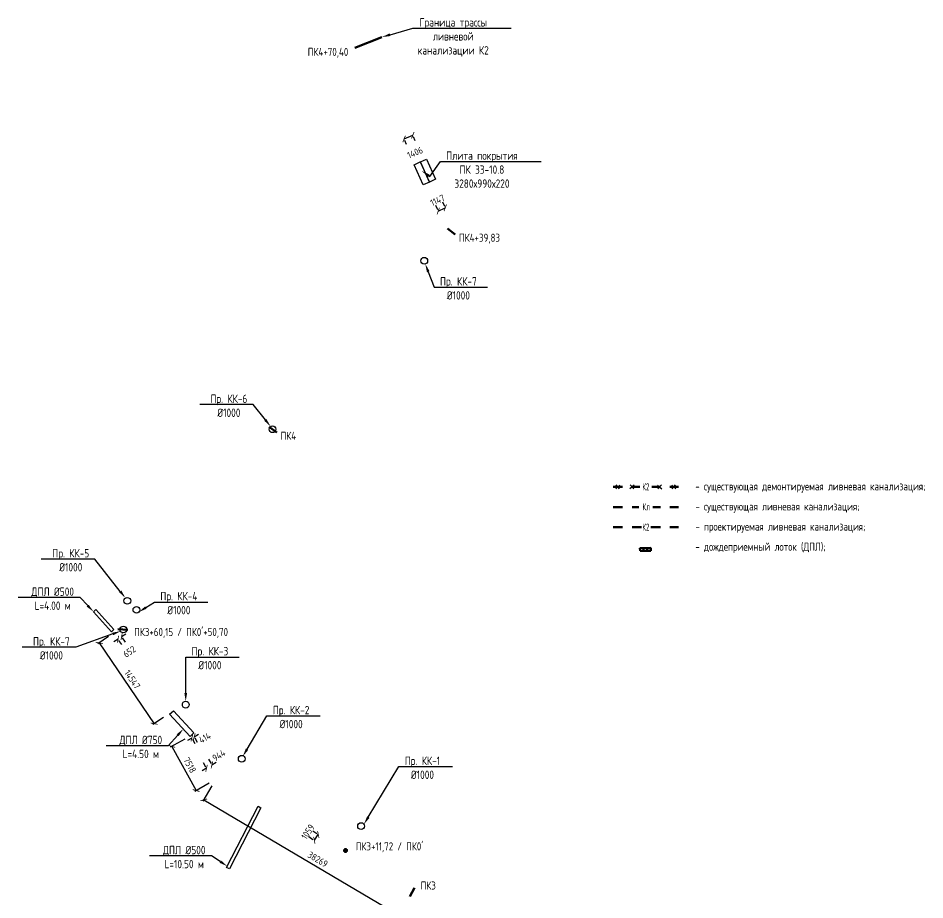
# Model space of a CAD drawing. Header units: millimetres. Extents: x 0 to 24353794, y -11289 to 22795266.
# Drawn here: x 24218798 to 24353794, y 22663999 to 22795266 of the extents above; entities that cross this region are included whole.
import ezdxf
from ezdxf import colors
from ezdxf.entities.mleader import LeaderData, LeaderLine
from ezdxf.math import Vec2, Vec3

# ---------------------------------------------------------------- set-up
doc = ezdxf.new("R2010")
doc.units = ezdxf.units.MM
doc.set_wipeout_variables(frame=1)
doc.linetypes.add('Штриховая', pattern=[2822.222233, 1411.111116, -1411.111116])
for name, color, linetype, lineweight in [('Text blocks_Ном._пера__28', 7, 'Continuous', 13), ('ВК_Текст', 7, 'Continuous', 25), ('Колодца К2', 30, 'Continuous', 30), ('Лотки К2', 30, 'Continuous', 30), ('Пикеты', 1, 'Continuous', 60), ('Плита перекрытия', 7, 'Continuous', 30), ('Труба К2', 7, 'Continuous', 60)]:
    doc.layers.add(name, color=color, linetype=linetype, lineweight=lineweight)
doc.layers.add('Выноски', color=7, linetype='Continuous')
doc.styles.add('GOST 2.304', font='GOST_type.ttf')
doc.styles.add('GOST_100', font='cs_gost2304.shx', dxfattribs={"width": 0.7, "height": 300})
doc.styles.get("Standard").update_dxf_attribs({"font": 'arial.ttf'})
doc.dimstyles.new('STANDARD$0', dxfattribs={"dimscale": 100, "dimtxt": 2.5, "dimasz": 1, "dimexe": 0.5, "dimexo": 2, "dimgap": 1, "dimtad": 1, "dimdec": 0, "dimzin": 0, "dimdsep": 46, "dimtxsty": 'Standard', "dimblk1": 'OBLIQUE', "dimblk2": 'OBLIQUE', "dimsah": 1, "dimcen": 2, "dimadec": 0, "dimazin": 0, "dimtfac": 1, "dimtdec": 4, "dimtofl": 0, "dimtmove": 2, "dimatfit": 3, "dimldrblk": 'OBLIQUE', "dimfxl": 1, "dimtolj": 1, "dimtzin": 0, "dimarcsym": 0})

# ---------------------------------------------------------------- blocks, each defined once
blk = doc.blocks.new('*U4')
at = {"color": 255}
blk.add_wipeout([(-200, 125), (200, 125), (200, -125), (-200, -125)], dxfattribs=at)
at = {"layer": 'ВК_Текст', "insert": (0, 0), "char_height": 250, "attachment_point": 5, "style": 'GOST_100'}
blk.add_mtext('К2', dxfattribs=at)
blk = doc.blocks.new('_ArchTick')
at = {"color": 0, "linetype": 'ByBlock', "const_width": 0.15}
blk.add_lwpolyline([(-0.5, -0.5), (0.5, 0.5)], dxfattribs=at)
blk = doc.blocks.new('*D10')
at = {"color": 0, "lineweight": -2, "transparency": 16777216}
for p, q in [((24276263, 22777277), (24277556, 22777829)), ((24276619, 22776445), (24276361, 22777047)), ((24277912, 22776997), (24277655, 22777600))]:
    blk.add_line(p, q, dxfattribs=at)
at = {"color": 0, "lineweight": -2, "transparency": 16777216, "xscale": 750.0000000000001, "yscale": 750.0000000000001, "zscale": 750.0000000000001}
for p, rotation in [((24277556, 22777829), 23.11587157500197), ((24276263, 22777277), 203.115871575002)]:
    blk.add_blockref('_ArchTick', p, dxfattribs=dict(at, rotation=rotation))
at = {"color": 0, "transparency": 16777216, "insert": (24277892, 22775252), "char_height": 1000, "attachment_point": 5, "rotation": 23.11587, "style": 'GOST 2.304'}
blk.add_mtext('\\A1;1406', dxfattribs=at)
blk = doc.blocks.new('_Oblique')
at = {"color": 0, "linetype": 'ByBlock', "lineweight": -2}
blk.add_line((-0.5, -0.5), (0.5, 0.5), dxfattribs=at)
blk = doc.blocks.new('*D11')
at = {"color": 0, "lineweight": -2, "transparency": 16777216}
for p, q in [((24280942, 22767418), (24281242, 22766770)), ((24281983, 22767899), (24282283, 22767252)), ((24281347, 22766543), (24282388, 22767025))]:
    blk.add_line(p, q, dxfattribs=at)
at = {"color": 0, "lineweight": -2, "transparency": 16777216, "xscale": 750.0000000000001, "yscale": 750.0000000000001, "zscale": 750.0000000000001}
for p, rotation in [((24282388, 22767025), 24.83359828694749), ((24281347, 22766543), 204.8335982869475)]:
    blk.add_blockref('_ArchTick', p, dxfattribs=dict(at, rotation=rotation))
at = {"color": 0, "transparency": 16777216, "insert": (24281237, 22768146), "char_height": 1000, "attachment_point": 5, "rotation": 24.8336, "style": 'GOST 2.304'}
blk.add_mtext('\\A1;1147', dxfattribs=at)
blk = doc.blocks.new('*D12')
at = {"color": 0, "lineweight": -2, "transparency": 16777216}
for p, q in [((24233669, 22702819), (24233053, 22702391)), ((24234233, 22702007), (24233811, 22702614)), ((24234204, 22703191), (24234820, 22703618)), ((24234768, 22702378), (24234347, 22702985))]:
    blk.add_line(p, q, dxfattribs=at)
at = {"color": 0, "lineweight": -2, "transparency": 16777216, "xscale": 750.0000000000001, "yscale": 750.0000000000001, "zscale": 750.0000000000001}
for p, rotation in [((24234204, 22703191), 214.7716012170438), ((24233669, 22702819), 34.7716012170438)]:
    blk.add_blockref('_ArchTick', p, dxfattribs=dict(at, rotation=rotation))
at = {"color": 0, "transparency": 16777216, "insert": (24235363, 22700950), "char_height": 1000, "attachment_point": 5, "rotation": 34.7716, "style": 'GOST 2.304'}
blk.add_mtext('\\A1;652', dxfattribs=at)
blk = doc.blocks.new('*D13')
at = {"color": 0, "lineweight": -2, "transparency": 16777216}
for p, q in [((24244661, 22688090), (24244008, 22687722)), ((24245143, 22687232), (24244784, 22687872)), ((24245022, 22688293), (24245675, 22688660)), ((24245504, 22687435), (24245144, 22688075))]:
    blk.add_line(p, q, dxfattribs=at)
at = {"color": 0, "lineweight": -2, "transparency": 16777216, "xscale": 750.0000000000001, "yscale": 750.0000000000001, "zscale": 750.0000000000001}
for p, rotation in [((24245022, 22688293), 209.3624106463703), ((24244661, 22688090), 29.36241064637022)]:
    blk.add_blockref('_ArchTick', p, dxfattribs=dict(at, rotation=rotation))
at = {"color": 0, "transparency": 16777216, "insert": (24246594, 22688120), "char_height": 1000, "attachment_point": 5, "rotation": 29.36241, "style": 'GOST 2.304'}
blk.add_mtext('\\A1;414', dxfattribs=at)
blk = doc.blocks.new('*D14')
at = {"color": 0, "lineweight": -2, "transparency": 16777216}
for p, q in [((24247123, 22684926), (24247514, 22684302)), ((24246847, 22683589), (24246211, 22683191)), ((24246323, 22684425), (24246714, 22683801)), ((24247647, 22684090), (24248282, 22684488))]:
    blk.add_line(p, q, dxfattribs=at)
at = {"color": 0, "lineweight": -2, "transparency": 16777216, "xscale": 750.0000000000001, "yscale": 750.0000000000001, "zscale": 750.0000000000001}
for p, rotation in [((24246847, 22683589), 32.06212730894032), ((24247647, 22684090), 212.0621273089403)]:
    blk.add_blockref('_ArchTick', p, dxfattribs=dict(at, rotation=rotation))
at = {"color": 0, "transparency": 16777216, "insert": (24248683, 22685510), "char_height": 1000, "attachment_point": 5, "rotation": 32.06213, "style": 'GOST 2.304'}
blk.add_mtext('\\A1;944', dxfattribs=at)
blk = doc.blocks.new('*D15')
at = {"color": 0, "lineweight": -2, "transparency": 16777216}
for p, q in [((24262653, 22674292), (24263271, 22673884)), ((24262070, 22673408), (24262688, 22673000)), ((24262897, 22672863), (24263480, 22673746))]:
    blk.add_line(p, q, dxfattribs=at)
at = {"color": 0, "lineweight": -2, "transparency": 16777216, "xscale": 750.0000000000001, "yscale": 750.0000000000001, "zscale": 750.0000000000001}
for p, rotation in [((24263480, 22673746), 56.58632838867814), ((24262897, 22672863), 236.5863283886781)]:
    blk.add_blockref('_ArchTick', p, dxfattribs=dict(at, rotation=rotation))
at = {"color": 0, "transparency": 16777216, "insert": (24261935, 22674131), "char_height": 1000, "attachment_point": 5, "rotation": 56.58633, "style": 'GOST 2.304'}
blk.add_mtext('\\A1;1059', dxfattribs=at)
blk = doc.blocks.new('hfdsaf')
at = {"color": 255}
blk.add_wipeout([(-1038, 533), (1038, 533), (1038, -533), (-1038, -533)], dxfattribs=at)
at = {"layer": 'ВК_Текст', "insert": (51, 25), "char_height": 1066.7, "attachment_point": 5, "rotation": 359.99126, "style": 'GOST_100'}
blk.add_mtext('Кл', dxfattribs=at)
blk = doc.blocks.new('*D45')
at = {"color": 0, "lineweight": -2, "transparency": 16777216}
for p, q in [((24232259, 22703192), (24230670, 22702110)), ((24230877, 22702251), (24239065, 22690227)), ((24240447, 22691168), (24238858, 22690086))]:
    blk.add_line(p, q, dxfattribs=at)
at = {"color": 0, "lineweight": -2, "transparency": 16777216, "xscale": 750, "yscale": 750, "zscale": 750}
for p, rotation in [((24230877, 22702251), 124.2553872978519), ((24239065, 22690227), 304.2553872978519)]:
    blk.add_blockref('_ArchTick', p, dxfattribs=dict(at, rotation=rotation))
at = {"color": 0, "transparency": 16777216, "insert": (24235798, 22696802), "char_height": 1000, "attachment_point": 5, "rotation": 304.25539, "style": 'GOST 2.304'}
blk.add_mtext('\\A1;14547', dxfattribs=at)
blk = doc.blocks.new('*D46')
at = {"color": 0, "lineweight": -2, "transparency": 16777216}
for p, q in [((24243623, 22687938), (24241443, 22686733)), ((24241662, 22686854), (24245300, 22680274)), ((24247261, 22681358), (24245081, 22680153))]:
    blk.add_line(p, q, dxfattribs=at)
at = {"color": 0, "lineweight": -2, "transparency": 16777216, "xscale": 750, "yscale": 750, "zscale": 750}
for p, rotation in [((24241662, 22686854), 118.935802064391), ((24245300, 22680274), 298.935802064391)]:
    blk.add_blockref('_ArchTick', p, dxfattribs=dict(at, rotation=rotation))
at = {"color": 0, "transparency": 16777216, "insert": (24244356, 22684048), "char_height": 1000, "attachment_point": 5, "rotation": 298.9358, "style": 'GOST 2.304'}
blk.add_mtext('\\A1;7518', dxfattribs=at)
blk = doc.blocks.new('*D47')
at = {"color": 0, "lineweight": -2, "transparency": 16777216}
for p, q in [((24247650, 22680969), (24246297, 22678673)), ((24246424, 22678889), (24279388, 22659451)), ((24280615, 22661532), (24279261, 22659236))]:
    blk.add_line(p, q, dxfattribs=at)
at = {"color": 0, "lineweight": -2, "transparency": 16777216, "xscale": 750, "yscale": 750, "zscale": 750}
for p, rotation in [((24246424, 22678889), 149.4747441770796), ((24279388, 22659451), 329.4747441770796)]:
    blk.add_blockref('_ArchTick', p, dxfattribs=dict(at, rotation=rotation))
at = {"color": 0, "transparency": 16777216, "insert": (24263414, 22670032), "char_height": 1000, "attachment_point": 5, "rotation": 329.47474, "style": 'GOST 2.304'}
blk.add_mtext('\\A1;38269', dxfattribs=at)

msp = doc.modelspace()

# ---------------------------------------------------------------- hatches: boundary and pattern name
at = {"layer": 'Пикеты'}
h = msp.add_hatch(dxfattribs=at)
h.set_pattern_fill('ANGLE', color=256)
h.set_pattern_definition([(0, (-7047.888, -3791.1246), (0, 6.985), [5.08, -1.905]), (90, (-7047.888, -3791.1246), (-6.985, 4e-16), [5.08, -1.905])])
h.paths.add_polyline_path([(24267349.2, 22671353.2, 1), (24267754, 22671353.2, 1)])

# ---------------------------------------------------------------- linework, layer by layer
for p, q in [((24308389.6, 22725745.7, 72632), (24307774.2, 22725211.7, -72639.2)), ((24308348.9, 22725171, 72632), (24307814.9, 22725786.4, -72639.2)), ((24310498.7, 22725745.7, 72643.8), (24309883.3, 22725211.7, -72627.3)), ((24310458, 22725171, 72643.8), (24309924, 22725786.4, -72627.3)), ((24314002.9, 22725745.7, 72643.8), (24314618.3, 22725211.7, -72627.3)), ((24314043.6, 22725171, 72643.8), (24314577.6, 22725786.4, -72627.3)), ((24316112, 22725745.7, 72632), (24316727.4, 22725211.7, -72639.2)), ((24316152.7, 22725171, 72632), (24316686.7, 22725786.4, -72639.2))]:
    msp.add_line(p, q)
at = {"layer": 'Колодца К2'}
for centre in [(24279267.9, 22759148.9), (24256663.9, 22734056.9), (24235054.9, 22708520.9), (24236401.9, 22707169.9), (24234464.9, 22704252.9), (24243745.9, 22693059.9, 107132), (24252083.9, 22685010.9), (24269848.9, 22674985.9)]:
    msp.add_circle(centre, 500, dxfattribs=at)
at = {"layer": 'Лотки К2', "lineweight": 50}
for p, q in [((24311375.9, 22716382.2, 195136.3), (24312991.7, 22716411, 116151.3)), ((24311375.9, 22716382.2, 195136.3), (24311383.6, 22715948.9, -26407.4)), ((24311383.6, 22715948.9, -26407.4), (24312999.4, 22715977.7, -105392.4)), ((24311914.5, 22716391.8, 168807.9), (24311922.2, 22715958.5, -52735.8)), ((24312453.1, 22716401.4, 142479.6), (24312460.8, 22715968.1, -79064.1)), ((24312991.7, 22716411, 116151.3), (24312999.4, 22715977.7, -105392.4))]:
    msp.add_line(p, q, dxfattribs=at)
at = {"layer": 'Лотки К2', "elevation": 106658}
msp.add_lwpolyline([(24230386.3, 22707229.3), (24233067.1, 22704260.5), (24232696, 22703925.4), (24230015.2, 22706894.2)], close=True, dxfattribs=at)
at = {"layer": 'Лотки К2'}
for points in [[(24241904.6, 22692153.2), (24244963.6, 22688852.7), (24244413.5, 22688342.9), (24241354.6, 22691643.3)], [(24254955, 22677705.6), (24250264.2, 22668607.7), (24249819.2, 22668835.8), (24254510.1, 22677933.6)]]:
    msp.add_lwpolyline(points, close=True, dxfattribs=at)
at = {"layer": 'Пикеты', "color": 240, "lineweight": 70, "true_color": 0xed1f24}
for p, q in [((24268912, 22790860.7), (24272965.6, 22792452.4)), ((24283866.6, 22763048.3), (24282711.7, 22763927.8)), ((24257309.2, 22733562.3), (24256154.4, 22734441.8)), ((24235110.7, 22704186.2), (24233662.5, 22704285.9)), ((24277818.1, 22665774.2), (24277122.6, 22664500))]:
    msp.add_line(p, q, dxfattribs=at)
at = {"layer": 'Пикеты'}
msp.add_circle((24267551.6, 22671353.2), 202.4, dxfattribs=at)
at = {"layer": 'Плита перекрытия'}
for points in [[(24278681.2, 22773852.1), (24279583.7, 22774258.9), (24280928.5, 22771272.5), (24280019, 22770864.9), (24278681.2, 22773852.1)], [(24277771.6, 22773444.4), (24278674.2, 22773851.2), (24280019, 22770864.9), (24279109.4, 22770457.2), (24277771.6, 22773444.4)]]:
    msp.add_lwpolyline(points, dxfattribs=at)
at = {"layer": 'Труба К2', "linetype": 'Штриховая'}
for p, q in [((24307370.1, 22725478.8), (24317131.6, 22725478.8)), ((24307370.1, 22722483.9), (24317131.6, 22722483.9))]:
    msp.add_line(p, q, dxfattribs=at)

# ---------------------------------------------------------------- block references
at = {"layer": 'ВК_Текст', "xscale": 4.266666666666672, "yscale": 4.266666666666672, "zscale": 4.266666666666672}
msp.add_blockref('*U4', (24312250.7, 22719489), dxfattribs=at)

# ---------------------------------------------------------------- texts
at = {"layer": 'Text blocks_Ном._пера__28', "style": 'GOST 2.304'}
for s, p in [('- существующая демонтируемая ливневая канализация;', (24319622.5, 22724961.2)), ('- существующая ливневая канализация;', (24319622.5, 22721966.3)), ('- проектируемая ливневая канализация;', (24319622.5, 22718971.4)), ('- дождеприемный лоток (ДПЛ);', (24319622.5, 22715976.6))]:
    msp.add_text(s, height=1200, dxfattribs=at).set_placement(p)
at = {"layer": 'Пикеты', "style": 'GOST 2.304'}
for s, p in [('ПК4+70,40', (24261912.8, 22789643.5)), ('ПК4+39,83', (24284426.4, 22761974.4, -123453)), ('ПК4', (24257869, 22732488.3, -123453)), ("ПК3+60,15 / ПК0'+50,70 ", (24236061.6, 22703280, -228747)), ("ПК3+11,72 / ПК0'", (24269061.7, 22671362.8, -228747)), ('ПК3', (24278710, 22665533.7, -228747))]:
    msp.add_text(s, height=1200, dxfattribs=at).set_placement(p)

# ---------------------------------------------------------------- dimensions: what is measured, and where the dimension line sits
for p1, p2, distance, override, picture, middle in [((24276225.9, 22777364.4), (24277519.3, 22777916.4), -94.6, {"dimscale": 500, "dimtxt": 2, "dimasz": 1.5, "dimtxsty": 'GOST 2.304', "dimblk1": 'ArchTick', "dimblk2": 'ArchTick'}, '*D10', (24277892.1, 22775252.2)), ((24281362.2, 22766510), (24282403, 22766991.6), 36.5, {"dimscale": 500, "dimtxt": 2, "dimasz": 1.5, "dimtxsty": 'GOST 2.304', "dimblk1": 'ArchTick', "dimblk2": 'ArchTick'}, '*D11', (24281237.1, 22768145.6)), ((24233085.3, 22703754.9), (24241273.6, 22691731.1), -2672, {"dimscale": 500, "dimtxt": 2, "dimasz": 1.5, "dimrnd": 0, "dimtxsty": 'GOST 2.304', "dimblk1": 'ArchTick', "dimblk2": 'ArchTick', "dimatfit": 2}, '*D45', (24235797.7, 22696802.1)), ((24233662.3, 22702828.2), (24234197.6, 22703199.9), -11.1, {"dimscale": 500, "dimtxt": 2, "dimasz": 1.5, "dimtxsty": 'GOST 2.304', "dimblk1": 'ArchTick', "dimblk2": 'ArchTick'}, '*D12', (24235363.3, 22700949.6)), ((24244498.6, 22688421.8), (24248136.1, 22681842.2), -3241.2, {"dimscale": 500, "dimtxt": 2, "dimasz": 1.5, "dimtxsty": 'GOST 2.304', "dimblk1": 'ArchTick', "dimblk2": 'ArchTick', "dimatfit": 2}, '*D46', (24244356.3, 22684047.8)), ((24248158.3, 22681830.6), (24281123.1, 22662393.3), -3415.4, {"dimscale": 500, "dimtxt": 2, "dimasz": 1.5, "dimtxsty": 'GOST 2.304', "dimblk1": 'ArchTick', "dimblk2": 'ArchTick', "dimatfit": 2}, '*D47', (24263414.4, 22670032.3)), ((24262904.6, 22672857.4), (24263487.6, 22673741.2), 9.6, {"dimscale": 500, "dimtxt": 2, "dimasz": 1.5, "dimtxsty": 'GOST 2.304', "dimblk1": 'ArchTick', "dimblk2": 'ArchTick'}, '*D15', (24261935.4, 22674131))]:
    dim = msp.add_aligned_dim(p1=p1, p2=p2, distance=distance, dimstyle='STANDARD$0', override=override)
    dim.commit()
    dim.dimension.update_dxf_attribs({"geometry": picture, "text_midpoint": middle})
for base, p1, p2, angle, picture, middle in [((24245021.8, 22688292.5), (24244653.1, 22688104), (24245013.7, 22688306.9), 29.362411, '*D13', (24246594.3, 22688119.7)), ((24247646.8, 22684089.7), (24246853.6, 22683577.8), (24247653.6, 22684078.9), 32.062127, '*D14', (24248683.1, 22685510.4))]:
    dim = msp.add_linear_dim(base=base, p1=p1, p2=p2, angle=angle, dimstyle='STANDARD$0', override={"dimscale": 500, "dimtxt": 2, "dimasz": 1.5, "dimtxsty": 'GOST 2.304', "dimblk1": 'ArchTick', "dimblk2": 'ArchTick'})
    dim.commit()
    dim.dimension.update_dxf_attribs({"geometry": picture, "text_midpoint": middle, "dimtype": 161})

# ---------------------------------------------------------------- leaders
at = {"layer": 'Выноски', "color": 0, "lineweight": -2}
ml = msp.add_multileader_mtext('Standard', dxfattribs=at)
ml.set_content('{\\C0;Граница трассы\\Pливневой\\Pканализации К2}', color=5, style='GOST 2.304')
ml.set_leader_properties(lineweight=-3)
ml.build(insert=Vec2(0, 0))
ml.multileader.update_dxf_attribs({"text_left_attachment_type": 6, "text_right_attachment_type": 6, "dogleg_length": 1, "arrow_head_size": 1250, "scale": 500})
ctx = ml.context
ctx.base_point, ctx.scale, ctx.char_height, ctx.arrow_head_size, ctx.landing_gap_size, ctx.plane_origin = Vec3(24277642.8, 22793765.1, -193576), 500, 1250, 1250, 900, Vec3(24280510.3, 22789109, -193576)
ctx.left_attachment, ctx.right_attachment, ctx.text_align_type = 6, 6, 1
notes = []
notes.append((ctx, [(0, (1, 1, 0), (24277543, 22793765.1, -193576), (1, 0), 99.8, [(1, [(24272965.6, 22792452.4, -193576)], 0, [])])]))
ctx.mtext.insert, ctx.mtext.alignment, ctx.mtext.flow_direction = Vec3(24283577.2, 22795265.1, -193576), 2, 5
ml = msp.add_multileader_mtext('Standard', dxfattribs=at)
ml.set_content('{\\C0;Плита покрытия\\PПК 33-10.8\\P3280х990х220}', color=5, style='GOST 2.304')
ml.set_leader_properties(lineweight=-3)
ml.build(insert=Vec2(0, 0))
ml.multileader.update_dxf_attribs({"text_left_attachment_type": 6, "text_right_attachment_type": 6, "dogleg_length": 1, "arrow_head_size": 1250, "scale": 500})
ctx = ml.context
ctx.base_point, ctx.scale, ctx.char_height, ctx.arrow_head_size, ctx.landing_gap_size, ctx.plane_origin = Vec3(24281784.3, 22773926.4, 105124), 500, 1250, 1250, 900, Vec3(24279863.8, 22747847.3, 105124)
ctx.left_attachment, ctx.right_attachment, ctx.text_align_type = 6, 6, 1
notes.append((ctx, [(0, (1, 1, 0), (24281684.5, 22773926.4, 105124), (1, 0), 99.8, [(0, [(24278911.3, 22772514.4, 105124), (24280097, 22771685.5, 105124)], 0, [])])]))
ctx.mtext.insert, ctx.mtext.alignment, ctx.mtext.flow_direction = Vec3(24287852.8, 22775426.4, 105124), 2, 5
ml = msp.add_multileader_mtext('Standard', dxfattribs=at)
ml.set_content('{\\C0;Пр. КК-7\\P%%C1000}', color=5, style='GOST 2.304')
ml.set_leader_properties(lineweight=-3)
ml.build(insert=Vec2(0, 0))
ml.multileader.update_dxf_attribs({"text_left_attachment_type": 6, "text_right_attachment_type": 6, "dogleg_length": 1, "arrow_head_size": 1250, "scale": 500})
ctx = ml.context
ctx.base_point, ctx.scale, ctx.char_height, ctx.arrow_head_size, ctx.landing_gap_size, ctx.plane_origin = Vec3(24280819.9, 22755202.9, 105124), 500, 1250, 1250, 900, Vec3(24278555, 22734634.5, 105124)
ctx.left_attachment, ctx.right_attachment, ctx.text_align_type = 6, 6, 1
notes.append((ctx, [(0, (1, 1, 0), (24280720.1, 22755202.9, 105124), (1, 0), 99.8, [(1, [(24279421.6, 22758673.1, 105124)], 0, [])])]))
ctx.mtext.insert, ctx.mtext.alignment, ctx.mtext.flow_direction = Vec3(24284342.8, 22756702.9, 105124), 2, 5
ml = msp.add_multileader_mtext('Standard', dxfattribs=at)
ml.set_content('{\\C0;Пр. КК-6\\P%%C1000}', color=5, style='GOST 2.304')
ml.set_leader_properties(lineweight=-3)
ml.build(insert=Vec2(0, 0))
ml.multileader.update_dxf_attribs({"text_left_attachment_type": 6, "text_right_attachment_type": 6, "dogleg_length": 1, "arrow_head_size": 1250, "scale": 500})
ctx = ml.context
ctx.base_point, ctx.scale, ctx.char_height, ctx.arrow_head_size, ctx.landing_gap_size, ctx.plane_origin = Vec3(24246648.7, 22737726.9, 105124), 500, 1250, 1250, 900, Vec3(24244196.5, 22706798.1, 105124)
ctx.left_attachment, ctx.right_attachment, ctx.text_align_type = 6, 6, 1
notes.append((ctx, [(1, (1, 1, 0), (24253792.5, 22737726.9, 105124), (-1, 0), 99.8, [(1, [(24256387.8, 22734473.7, 105124)], 0, [])])]))
ctx.mtext.insert, ctx.mtext.alignment, ctx.mtext.flow_direction = Vec3(24250170.6, 22739226.9, 105124), 2, 5
ml = msp.add_multileader_mtext('Standard', dxfattribs=at)
ml.set_content('{\\C0;Пр. КК-5\\P%%C1000}', color=5, style='GOST 2.304')
ml.set_leader_properties(lineweight=-3)
ml.build(insert=Vec2(0, 0))
ml.multileader.update_dxf_attribs({"text_left_attachment_type": 6, "text_right_attachment_type": 6, "dogleg_length": 1, "arrow_head_size": 1250, "scale": 500})
ctx = ml.context
ctx.base_point, ctx.scale, ctx.char_height, ctx.arrow_head_size, ctx.landing_gap_size, ctx.plane_origin = Vec3(24223153.6, 22714728.3, 105124), 500, 1250, 1250, 900, Vec3(24222587.5, 22681262.1, 105124)
ctx.left_attachment, ctx.right_attachment, ctx.text_align_type = 6, 6, 1
notes.append((ctx, [(1, (1, 1, 0), (24230208, 22714728.3, 105124), (-1, 0), 99.8, [(1, [(24234778.8, 22708937.7, 105124)], 0, [])])]))
ctx.mtext.insert, ctx.mtext.alignment, ctx.mtext.flow_direction = Vec3(24226630.8, 22716228.3, 105124), 2, 5
ml = msp.add_multileader_mtext('Standard', dxfattribs=at)
ml.set_content('{\\C0;ДПЛ %%C500\\PL=4.00 м}', color=5, style='GOST 2.304')
ml.set_leader_properties(lineweight=-3)
ml.build(insert=Vec2(0, 0))
ml.multileader.update_dxf_attribs({"text_left_attachment_type": 6, "text_right_attachment_type": 6, "dogleg_length": 1, "arrow_head_size": 1250, "scale": 500})
ctx = ml.context
ctx.base_point, ctx.scale, ctx.char_height, ctx.arrow_head_size, ctx.landing_gap_size, ctx.plane_origin = Vec3(24219971.8, 22709006.5), 500, 1250, 1250, 900, Vec3(24218919.6, 22682383.4)
ctx.left_attachment, ctx.right_attachment, ctx.text_align_type = 6, 6, 1
notes.append((ctx, [(1, (1, 1, 0), (24228010, 22709006.5), (-1, 0), 99.8, [(1, [(24230015.2, 22706894.2)], 0, [])])]))
ctx.mtext.insert, ctx.mtext.alignment, ctx.mtext.flow_direction = Vec3(24223941, 22710506.5), 2, 5
ml = msp.add_multileader_mtext('Standard', dxfattribs=at)
ml.set_content('{\\C0;Пр. КК-4\\P%%C1000}', color=5, style='GOST 2.304')
ml.set_leader_properties(lineweight=-3)
ml.build(insert=Vec2(0, 0))
ml.multileader.update_dxf_attribs({"text_left_attachment_type": 6, "text_right_attachment_type": 6, "dogleg_length": 1, "arrow_head_size": 1250, "scale": 500})
ctx = ml.context
ctx.base_point, ctx.scale, ctx.char_height, ctx.arrow_head_size, ctx.landing_gap_size, ctx.plane_origin = Vec3(24239204.9, 22708341.5, 105124), 500, 1250, 1250, 900, Vec3(24235894.4, 22682807.7, 105124)
ctx.left_attachment, ctx.right_attachment, ctx.text_align_type = 6, 6, 1
notes.append((ctx, [(0, (1, 1, 0), (24239105.1, 22708341.5, 105124), (1, 0), 99.8, [(1, [(24236761, 22706846.3, 105124)], 0, [])])]))
ctx.mtext.insert, ctx.mtext.alignment, ctx.mtext.flow_direction = Vec3(24242727.3, 22709841.5, 105124), 2, 5
ml = msp.add_multileader_mtext('Standard', dxfattribs=at)
ml.set_content('{\\C0;Пр. КК-7\\P%%C1000}', color=5, style='GOST 2.304')
ml.set_leader_properties(lineweight=-3)
ml.build(insert=Vec2(0, 0))
ml.multileader.update_dxf_attribs({"text_left_attachment_type": 6, "text_right_attachment_type": 6, "dogleg_length": 1, "arrow_head_size": 1250, "scale": 500})
ctx = ml.context
ctx.base_point, ctx.scale, ctx.char_height, ctx.arrow_head_size, ctx.landing_gap_size, ctx.plane_origin = Vec3(24220222.2, 22701606.5), 500, 1250, 1250, 900, Vec3(24221826.3, 22677189.4)
ctx.left_attachment, ctx.right_attachment, ctx.text_align_type = 6, 6, 1
notes.append((ctx, [(1, (1, 1, 0), (24227367.7, 22701606.5), (-1, 0), 99.8, [(1, [(24234060, 22704006.2)], 0, [])])]))
ctx.mtext.insert, ctx.mtext.alignment, ctx.mtext.flow_direction = Vec3(24223745, 22703106.5), 2, 5
ml = msp.add_multileader_mtext('Standard', dxfattribs=at)
ml.set_content('{\\C0;Пр. КК-3\\P%%C1000}', color=5, style='GOST 2.304')
ml.set_leader_properties(lineweight=-3)
ml.build(insert=Vec2(0, 0))
ml.multileader.update_dxf_attribs({"text_left_attachment_type": 6, "text_right_attachment_type": 6, "dogleg_length": 1, "arrow_head_size": 1250, "scale": 500})
ctx = ml.context
ctx.base_point, ctx.scale, ctx.char_height, ctx.arrow_head_size, ctx.landing_gap_size, ctx.plane_origin = Vec3(24243867.4, 22700149, 107132), 500, 1250, 1250, 900, Vec3(24231107.3, 22665996.4, 107132)
ctx.left_attachment, ctx.right_attachment, ctx.text_align_type = 6, 6, 1
notes.append((ctx, [(0, (1, 1, 0), (24243767.5, 22700149, 107132), (1, 0), 99.8, [(1, [(24243745.9, 22693559.9, 107132)], 0, [])])]))
ctx.mtext.insert, ctx.mtext.alignment, ctx.mtext.flow_direction = Vec3(24247344.7, 22701649, 107132), 2, 5
ml = msp.add_multileader_mtext('Standard', dxfattribs=at)
ml.set_content('{\\C0;Пр. КК-2\\P%%C1000}', color=5, style='GOST 2.304')
ml.set_leader_properties(lineweight=-3)
ml.build(insert=Vec2(0, 0))
ml.multileader.update_dxf_attribs({"text_left_attachment_type": 6, "text_right_attachment_type": 6, "dogleg_length": 1, "arrow_head_size": 1250, "scale": 500})
ctx = ml.context
ctx.base_point, ctx.scale, ctx.char_height, ctx.arrow_head_size, ctx.landing_gap_size, ctx.plane_origin = Vec3(24255911.9, 22691383.3), 500, 1250, 1250, 900, Vec3(24239445.3, 22657947.4)
ctx.left_attachment, ctx.right_attachment, ctx.text_align_type = 6, 6, 1
notes.append((ctx, [(0, (1, 1, 0), (24255812, 22691383.3), (1, 0), 99.8, [(1, [(24252238.3, 22685343.1)], 0, [])])]))
ctx.mtext.insert, ctx.mtext.alignment, ctx.mtext.flow_direction = Vec3(24259437.4, 22692883.3), 2, 5
ml = msp.add_multileader_mtext('Standard', dxfattribs=at)
ml.set_content('{\\C0;ДПЛ %%C750\\PL=4.50 м}', color=5, style='GOST 2.304')
ml.set_leader_properties(lineweight=-3)
ml.build(insert=Vec2(0, 0))
ml.multileader.update_dxf_attribs({"text_left_attachment_type": 6, "text_right_attachment_type": 6, "dogleg_length": 1, "arrow_head_size": 1250, "scale": 500})
ctx = ml.context
ctx.base_point, ctx.scale, ctx.char_height, ctx.arrow_head_size, ctx.landing_gap_size, ctx.plane_origin = Vec3(24233090.9, 22686931.4), 500, 1250, 1250, 900, Vec3(24231853.7, 22663207)
ctx.left_attachment, ctx.right_attachment, ctx.text_align_type = 6, 6, 1
notes.append((ctx, [(1, (1, 1, 0), (24241129, 22686931.4), (-1, 0), 99.8, [(1, [(24243394.5, 22689442.3)], 0, [])])]))
ctx.mtext.insert, ctx.mtext.alignment, ctx.mtext.flow_direction = Vec3(24237060, 22688431.4), 2, 5
ml = msp.add_multileader_mtext('Standard', dxfattribs=at)
ml.set_content('{\\C0;Пр. КК-1\\P%%C1000}', color=5, style='GOST 2.304')
ml.set_leader_properties(lineweight=-3)
ml.build(insert=Vec2(0, 0))
ml.multileader.update_dxf_attribs({"text_left_attachment_type": 6, "text_right_attachment_type": 6, "dogleg_length": 1, "arrow_head_size": 1250, "scale": 500})
ctx = ml.context
ctx.base_point, ctx.scale, ctx.char_height, ctx.arrow_head_size, ctx.landing_gap_size, ctx.plane_origin = Vec3(24275600.8, 22683833.4), 500, 1250, 1250, 900, Vec3(24257210.3, 22647922.4)
ctx.left_attachment, ctx.right_attachment, ctx.text_align_type = 6, 6, 1
notes.append((ctx, [(0, (1, 1, 0), (24275501, 22683833.4), (1, 0), 99.8, [(1, [(24270275.9, 22675246)], 0, [])])]))
ctx.mtext.insert, ctx.mtext.alignment, ctx.mtext.flow_direction = Vec3(24278988.8, 22685333.4), 2, 5
ml = msp.add_multileader_mtext('Standard', dxfattribs=at)
ml.set_content('{\\C0;ДПЛ %%C500\\PL=10.50 м}', color=5, style='GOST 2.304')
ml.set_leader_properties(lineweight=-3)
ml.build(insert=Vec2(0, 0))
ml.multileader.update_dxf_attribs({"text_left_attachment_type": 6, "text_right_attachment_type": 6, "dogleg_length": 1, "arrow_head_size": 1250, "scale": 500})
ctx = ml.context
ctx.base_point, ctx.scale, ctx.char_height, ctx.arrow_head_size, ctx.landing_gap_size, ctx.plane_origin = Vec3(24239552.6, 22670535.2, -108340), 500, 1250, 1250, 900, Vec3(24238315.4, 22646810.8, -108340)
ctx.left_attachment, ctx.right_attachment, ctx.text_align_type = 6, 6, 1
notes.append((ctx, [(1, (1, 1, 0), (24247590.7, 22670535.2, -108340), (-1, 0), 99.8, [(1, [(24249942.8, 22669015.3, -108340)], 0, [])])]))
ctx.mtext.insert, ctx.mtext.alignment, ctx.mtext.flow_direction = Vec3(24243521.7, 22672035.2, -108340), 2, 5
for ctx, leaders in notes:
    for number, flags, end, landing, length, lines in leaders:
        leader = LeaderData()
        leader.index, (leader.has_last_leader_line, leader.has_dogleg_vector, leader.attachment_direction) = number, flags
        leader.last_leader_point, leader.dogleg_vector, leader.dogleg_length = Vec3(end), Vec3(landing), length
        for number, points, colour, breaks in lines:
            line = LeaderLine()
            line.index, line.vertices, line.color, line.breaks = number, Vec3.list(points), colors.encode_raw_color(colour), breaks
            leader.lines.append(line)
        ctx.leaders.append(leader)

# ---------------------------------------------------------------- next in the draw order: linework, layer by layer
at = {"layer": 'Труба К2', "linetype": 'Штриховая'}
msp.add_line((24307370.1, 22719489), (24317131.6, 22719489), dxfattribs=at)

# ---------------------------------------------------------------- next in the draw order: block references
msp.add_blockref('hfdsaf', (24312250.8, 22722484))
at = {"layer": 'ВК_Текст', "xscale": 4.266666666666672, "yscale": 4.266666666666672, "zscale": 4.266666666666672}
msp.add_blockref('*U4', (24312250.8, 22725478.8), dxfattribs=at)

doc.saveas('drawing.dxf')
